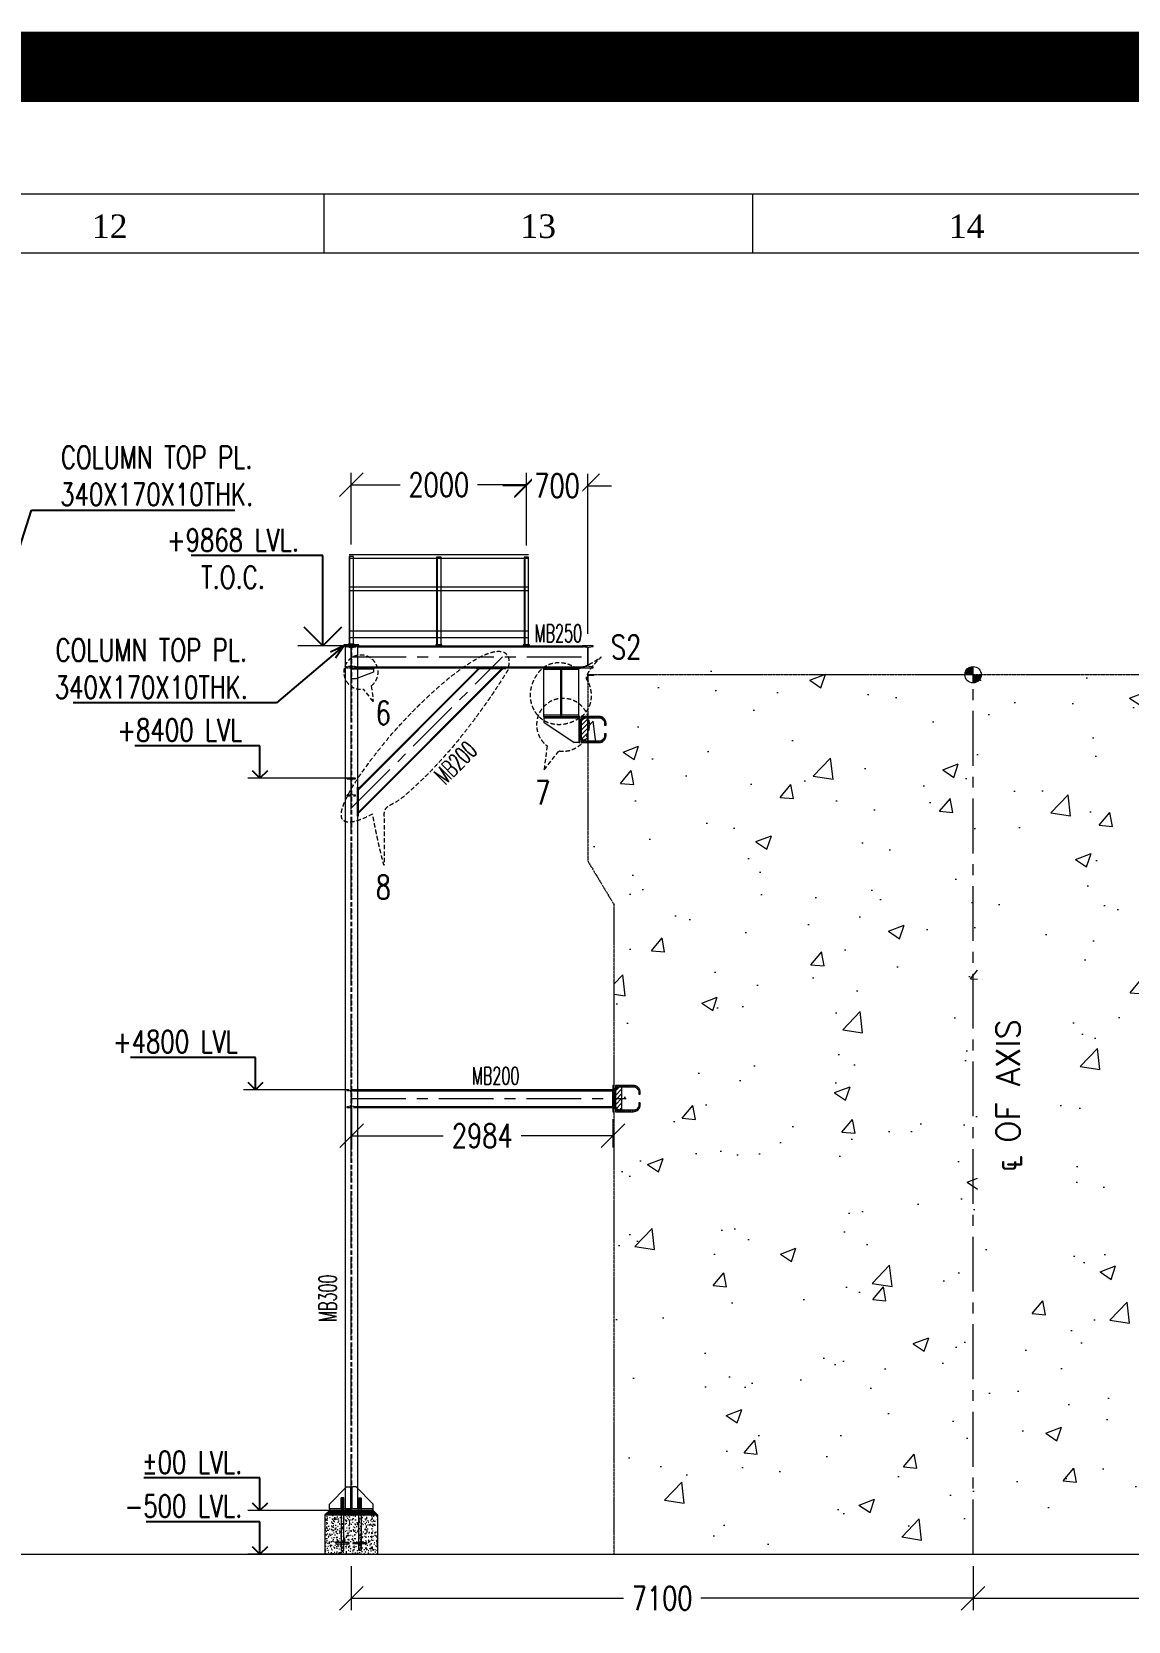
# Model space of a CAD drawing. Header units: millimetres. Extents: x 440906 to 556670, y 99378 to 157816.
# Drawn here: x 531910 to 544430, y 139677 to 157816 of the extents above; entities that cross this region are included whole.
import ezdxf
from ezdxf import colors
from ezdxf.entities.mleader import LeaderData, LeaderLine
from ezdxf.enums import TextEntityAlignment as Align
from ezdxf.math import Vec2, Vec3

# ---------------------------------------------------------------- set-up
doc = ezdxf.new("R2010")
doc.units = ezdxf.units.MM
for name, pattern in [('CENTER', [2, 1.25, -0.25, 0.25, -0.25]), ('HIDDEN', [0.375, 0.25, -0.125]), ('PHANTOM2', [31.75, 15.875, -3.175, 3.175, -3.175, 3.175, -3.175])]:
    doc.linetypes.add(name, pattern=pattern)
doc.layers.get('Defpoints').update_dxf_attribs({"lineweight": 0})
for name, color, linetype, lineweight in [('A2 LAND', 7, 'Continuous', 15), ('Center Line', 2, 'CENTER', 9), ('Construction Line', 3, 'Continuous', 20), ('Dimentions', 1, 'Continuous', 13), ('Hidden Line', 30, 'HIDDEN', 5), ('Text', 1, 'Continuous', 20)]:
    doc.layers.add(name, color=color, linetype=linetype, lineweight=lineweight)
doc.layers.add('Phantom Line', color=250, linetype='PHANTOM2', lineweight=5, transparency=0.4)
doc.styles.add('BOS', font='BOOKOS.TTF')
doc.styles.add('EICS CALIBRI', font='calibri.ttf')
doc.styles.add('romans', font='romans.shx', dxfattribs={"width": 0.75})
doc.styles.get("Standard").update_dxf_attribs({"font": 'simplex.shx'})
doc.dimstyles.new('ASHU', dxfattribs={"dimscale": 135, "dimtxt": 2, "dimasz": 2, "dimexe": 1, "dimexo": 1, "dimtad": 0, "dimdec": 0, "dimtxsty": 'romans', "dimblk": 'OBLIQUE', "dimcen": 2.5, "dimclrd": 256, "dimclre": 256, "dimclrt": 256, "dimadec": 0, "dimazin": 0, "dimtfac": 1, "dimtdec": 0, "dimtmove": 0, "dimatfit": 3, "dimldrblk": 'OPEN', "dimfxl": 1, "dimtfill": 1, "dimlwd": 9, "dimlwe": 5, "dimarcsym": 0})

# ---------------------------------------------------------------- blocks, each defined once
blk = doc.blocks.new('TP')
at = {"layer": 'Construction Line'}
h = blk.add_hatch(dxfattribs=at)
h.set_pattern_fill('ANSI31', color=9, scale=300)
h.set_pattern_definition([(45, (-4894458.462, -634663.41), (-26.5165043, 26.5165043), [])])
h.paths.add_polyline_path([(0, 108), (-75, 108), (-75, -192), (0, -192)])
blk.add_lwpolyline([(0, 108), (-75, 108), (-75, -192), (0, -192)], close=True, dxfattribs=at)
blk = doc.blocks.new('A$C3EDE4CEC')
at = {"layer": 'Defpoints', "true_color": 0x636466}
h = blk.add_hatch(dxfattribs=at)
h.set_pattern_fill('ANSI31', color=251, scale=50, style=0)
h.set_pattern_definition([(45, (-444021.413, 1908.5135), (-4.41941738, 4.41941738), [])])
h.paths.add_polyline_path([(59, 650), (41, 650), (41, 567), (59, 567)])
for points in [[(40, 317), (33, 310), (40, 310)], [(40, 293), (33, 300), (40, 300)], [(60, 317), (67, 310), (60, 310)], [(60, 293), (67, 300), (60, 300)]]:
    blk.add_hatch(color=251, dxfattribs=at).paths.add_polyline_path(points)
at = {"layer": 'Defpoints', "color": 251, "true_color": 0x636466}
for p, q in [((40, 650), (40, 567)), ((41, 567), (41, 650)), ((59, 567), (59, 650)), ((40, 567), (60, 567)), ((33, 310), (40, 317)), ((33, 300), (40, 293)), ((67, 310), (60, 317)), ((67, 300), (60, 293))]:
    blk.add_line(p, q, dxfattribs=at)
for points in [[(40, 250), (60, 250), (60, 650), (40, 650)], [(0, 300), (100, 300), (100, 310), (0, 310)]]:
    blk.add_lwpolyline(points, close=True, dxfattribs=at)
blk = doc.blocks.new('FGGDF')
at = {"layer": 'Construction Line', "true_color": 0x636466}
h = blk.add_hatch(dxfattribs=at)
h.set_pattern_fill('ANSI31', color=251, scale=5, angle=90)
h.set_pattern_definition([(135, (10024.662, -236.742), (-11.22532, -11.22532), [])])
h.paths.add_polyline_path([(38639, 9024), (38639, 8884, 0.414214), (38719, 8804), (38859, 8804, 0.414214), (38939, 8884), (38939, 8904), (38923, 8904), (38923, 8884, -0.414214), (38859, 8820), (38719, 8820, -0.414214), (38655, 8884), (38655, 9024, -0.414214), (38719, 9088), (38859, 9088, -0.414214), (38923, 9024), (38923, 9004), (38939, 9004), (38939, 9024, 0.414214), (38859, 9104), (38719, 9104, 0.414214)])
at = {"layer": 'Construction Line'}
for p, q in [((38227, 9104), (38627, 9104)), ((38227, 9104), (38227, 9038)), ((38227, 9088), (38627, 9088)), ((38627, 9104), (38627, 8804)), ((38227, 9038), (38577, 8804)), ((38627, 8804), (38577, 8804))]:
    blk.add_line(p, q, dxfattribs=at)
at = {"layer": 'Construction Line', "color": 251, "true_color": 0x636466}
blk.add_line((38923, 9004), (38923, 9004), dxfattribs=at)
at = {"layer": 'Construction Line'}
blk.add_lwpolyline([(38639, 8804), (38639, 9104), (38627, 9104), (38627, 8804)], close=True, dxfattribs=at)
at = {"layer": 'Construction Line', "color": 251, "true_color": 0x636466}
blk.add_lwpolyline([(38939, 8904), (38923, 8904), (38923, 8884, -0.414214), (38859, 8820), (38719, 8820, -0.414214), (38655, 8884), (38655, 9024, -0.414214), (38719, 9088), (38859, 9088, -0.414214), (38923, 9024), (38923, 9004), (38939, 9004), (38939, 9024, 0.414214), (38859, 9104), (38719, 9104, 0.414214), (38639, 9024), (38639, 8884, 0.414214), (38719, 8804), (38859, 8804, 0.414214), (38939, 8884)], format="xyb", close=True, dxfattribs=at)
blk = doc.blocks.new('_Open90')
at = {"color": 0, "linetype": 'ByBlock', "lineweight": -2}
for p, q in [((-0.5, 0.5), (0, 0)), ((0, 0), (-1, 0)), ((0, 0), (-0.5, -0.5))]:
    blk.add_line(p, q, dxfattribs=at)
blk = doc.blocks.new('A2-P')
at = {"layer": 'A2 LAND', "color": 0}
for p, q in [((532915.25, 184606.82), (532915.25, 184601.82)), ((532951.53, 184606.82), (532951.53, 184601.82))]:
    blk.add_line(p, q, dxfattribs=at)
for points in [[(532479.87, 184200.96), (533060.38, 184200.96), (533060.38, 184606.82), (532479.87, 184606.82)], [(532484.87, 184205.96), (533055.38, 184205.96), (533055.38, 184601.82), (532484.87, 184601.82)]]:
    blk.add_lwpolyline(points, close=True, dxfattribs=at)
at = {"layer": 'A2 LAND', "color": 0, "style": 'BOS'}
for s, p in [('12', (532897.11, 184604.11)), ('13', (532933.39, 184604.11)), ('14', (532969.67, 184604.11))]:
    blk.add_text(s, height=2, dxfattribs=at).set_placement(p, align=Align.MIDDLE)
at = {"layer": 'A2 LAND', "color": 5, "style": 'EICS CALIBRI'}
for tag, height, p in [('CLIENT', 5, (532972.4, 184277.32)), ('PROJECTNAME', 3.5, (532972.4, 184265.93)), ('PROJECTLOCATION', 3.5, (532972.4, 184256.33)), ('DRAWINGNAME1', 5, (532972.25, 184246.62)), ('CODE', 3.5, (532820.7, 184239.3)), ('DRAWINGNAME2', 5, (532972.49, 184238.83)), ('DRAWINGNO1', 3.5, (532940.8, 184227.64)), ('SHNO', 3.5, (533005.25, 184224.03)), ('RV', 3.5, (533046.81, 184224.15)), ('APPD', 3.5, (532745.59, 184211.36))]:
    blk.add_attdef(tag, text='', height=height, dxfattribs=at).set_placement(p, align=Align.MIDDLE)
for tag, p in [('SCALE', (532745.59, 184255.01)), ('DWN', (532745.59, 184244.1)), ('CKD', (532745.59, 184233.19)), ('PRTANT', (532745.6, 184222.28))]:
    blk.add_attdef(tag, text='', height=3.5, dxfattribs=at).set_placement(p, align=Align.MIDDLE_CENTER)
blk = doc.blocks.new('t5t5')
at = {"layer": 'Construction Line', "ltscale": 20}
blk.add_line((184570, 245610), (184570, 244610), dxfattribs=at)
blk.add_lwpolyline([(184564, 244610), (184614, 244610), (184614, 245610), (184564, 245610)], close=True, dxfattribs=at)
at = {"layer": 'Construction Line'}
blk.add_lwpolyline([(184554, 244600), (184624, 244600), (184624, 244610), (184554, 244610)], close=True, dxfattribs=at)
blk = doc.blocks.new('_Oblique')
at = {"color": 0, "linetype": 'ByBlock', "lineweight": -2}
blk.add_line((-0.5, -0.5), (0.5, 0.5), dxfattribs=at)
blk = doc.blocks.new('*D43')
at = {"layer": 'Defpoints', "color": 0, "transparency": 16777216}
for p in [(537558, 152646), (535558, 151829), (537558, 151819)]:
    blk.add_point(p, dxfattribs=at)
at = {"layer": 'Dimentions', "lineweight": 5, "transparency": 16777216}
for p, q in [((535558, 151964), (535558, 152781)), ((537558, 151954), (537558, 152781))]:
    blk.add_line(p, q, dxfattribs=at)
at = {"layer": 'Dimentions', "lineweight": 9, "transparency": 16777216}
for p, q in [((535558, 152646), (536117, 152646)), ((537558, 152646), (536999, 152646))]:
    blk.add_line(p, q, dxfattribs=at)
at = {"layer": 'Dimentions', "lineweight": 9, "transparency": 16777216, "xscale": 270, "yscale": 270, "zscale": 270, "rotation": 180}
blk.add_blockref('_Oblique', (535558, 152646), dxfattribs=at)
at = {"layer": 'Dimentions', "lineweight": 9, "transparency": 16777216, "xscale": 270, "yscale": 270, "zscale": 270}
blk.add_blockref('_Oblique', (537558, 152646), dxfattribs=at)
at = {"layer": 'Dimentions', "transparency": 16777216, "insert": (536558, 152646), "char_height": 270, "attachment_point": 5, "style": 'romans', "bg_fill": 3, "box_fill_scale": 1.1, "bg_fill_color": 256, "bg_fill_true_color": 13158600, "bg_fill_transparency": 0}
blk.add_mtext('2000', dxfattribs=at)
blk = doc.blocks.new('_Open')
at = {"color": 0, "linetype": 'ByBlock', "lineweight": -2}
for p, q in [((-1, 0.167), (0, 0)), ((-1, -0.167), (0, 0)), ((0, 0), (-1, 0))]:
    blk.add_line(p, q, dxfattribs=at)
blk = doc.blocks.new('*D44')
at = {"layer": 'Defpoints', "color": 0, "transparency": 16777216}
for p in [(537558, 151819), (538259, 150809)]:
    blk.add_point(p, dxfattribs=at)
at = {"layer": 'Dimentions', "lineweight": 5, "transparency": 16777216}
for p, q in [((537558, 151954), (537558, 152771)), ((538259, 150944), (538259, 152771))]:
    blk.add_line(p, q, dxfattribs=at)
at = {"layer": 'Dimentions', "lineweight": 9, "transparency": 16777216}
for p, q in [((537558, 152636), (537288, 152636)), ((537558, 152636), (537564, 152636)), ((538259, 152636), (538253, 152636)), ((538259, 152636), (538529, 152636))]:
    blk.add_line(p, q, dxfattribs=at)
at = {"layer": 'Dimentions', "lineweight": 9, "transparency": 16777216, "xscale": 270, "yscale": 270, "zscale": 270}
blk.add_blockref('_Oblique', (537558, 152636), dxfattribs=at)
at = {"layer": 'Dimentions', "lineweight": 9, "transparency": 16777216, "xscale": 270, "yscale": 270, "zscale": 270, "rotation": 180}
blk.add_blockref('_Oblique', (538259, 152636), dxfattribs=at)
at = {"layer": 'Dimentions', "transparency": 16777216, "insert": (537908, 152636), "char_height": 270, "attachment_point": 5, "style": 'romans', "bg_fill": 3, "box_fill_scale": 1.1, "bg_fill_color": 256, "bg_fill_true_color": 13158600, "bg_fill_transparency": 0}
blk.add_mtext('700', dxfattribs=at)
at = {"layer": 'Defpoints', "color": 0, "transparency": 16777216}
blk.add_point((538259, 152636), dxfattribs=at)
blk = doc.blocks.new('_Open30')
at = {"color": 0, "linetype": 'ByBlock', "lineweight": -2}
for p, q in [((-1, 0.27), (0, 0)), ((0, 0), (-1, -0.27)), ((0, 0), (-1, 0))]:
    blk.add_line(p, q, dxfattribs=at)
blk = doc.blocks.new('*D136')
at = {"layer": 'Defpoints', "color": 0, "transparency": 16777216}
for p in [(535558, 140441), (542658, 140441), (542658, 139939)]:
    blk.add_point(p, dxfattribs=at)
at = {"layer": 'Dimentions', "lineweight": 5, "transparency": 16777216}
for p, q in [((535558, 140306), (535558, 139804)), ((542658, 140306), (542658, 139804))]:
    blk.add_line(p, q, dxfattribs=at)
at = {"layer": 'Dimentions', "lineweight": 9, "transparency": 16777216}
for p, q in [((535558, 139939), (538667, 139939)), ((542658, 139939), (539549, 139939))]:
    blk.add_line(p, q, dxfattribs=at)
at = {"layer": 'Dimentions', "lineweight": 9, "transparency": 16777216, "xscale": 270, "yscale": 270, "zscale": 270, "rotation": 180}
blk.add_blockref('_Oblique', (535558, 139939), dxfattribs=at)
at = {"layer": 'Dimentions', "lineweight": 9, "transparency": 16777216, "xscale": 270, "yscale": 270, "zscale": 270}
blk.add_blockref('_Oblique', (542658, 139939), dxfattribs=at)
at = {"layer": 'Dimentions', "transparency": 16777216, "insert": (539108, 139939), "char_height": 270, "attachment_point": 5, "style": 'romans', "bg_fill": 3, "box_fill_scale": 1.1, "bg_fill_color": 256, "bg_fill_true_color": 13158600, "bg_fill_transparency": 0}
blk.add_mtext('7100', dxfattribs=at)
blk = doc.blocks.new('*D137')
at = {"layer": 'Defpoints', "color": 0, "transparency": 16777216}
for p in [(542658, 140441), (549758, 140441), (549758, 139939)]:
    blk.add_point(p, dxfattribs=at)
at = {"layer": 'Dimentions', "lineweight": 5, "transparency": 16777216}
for p, q in [((542658, 140306), (542658, 139804)), ((549758, 140306), (549758, 139804))]:
    blk.add_line(p, q, dxfattribs=at)
at = {"layer": 'Dimentions', "lineweight": 9, "transparency": 16777216}
for p, q in [((542658, 139939), (545767, 139939)), ((549758, 139939), (546649, 139939))]:
    blk.add_line(p, q, dxfattribs=at)
at = {"layer": 'Dimentions', "lineweight": 9, "transparency": 16777216, "xscale": 270, "yscale": 270, "zscale": 270, "rotation": 180}
blk.add_blockref('_Oblique', (542658, 139939), dxfattribs=at)
at = {"layer": 'Dimentions', "lineweight": 9, "transparency": 16777216, "xscale": 270, "yscale": 270, "zscale": 270}
blk.add_blockref('_Oblique', (549758, 139939), dxfattribs=at)
at = {"layer": 'Dimentions', "transparency": 16777216, "insert": (546208, 139939), "char_height": 270, "attachment_point": 5, "style": 'romans', "bg_fill": 3, "box_fill_scale": 1.1, "bg_fill_color": 256, "bg_fill_true_color": 13158600, "bg_fill_transparency": 0}
blk.add_mtext('7100', dxfattribs=at)
blk = doc.blocks.new('GRGRG')
at = {"layer": 'Construction Line', "true_color": 0x636466}
h = blk.add_hatch(dxfattribs=at)
h.set_pattern_fill('ANSI31', color=251, scale=5, angle=90)
h.set_pattern_definition([(135, (324413.773, 138982.072), (-11.22532, -11.22532), [])])
h.paths.add_polyline_path([(353028, 148243), (353028, 148103, 0.414214), (353108, 148023), (353248, 148023, 0.414214), (353328, 148103), (353328, 148123), (353312, 148123), (353312, 148103, -0.414214), (353248, 148039), (353108, 148039, -0.414214), (353044, 148103), (353044, 148243, -0.414214), (353108, 148307), (353248, 148307, -0.414214), (353312, 148243), (353312, 148223), (353328, 148223), (353328, 148243, 0.414214), (353248, 148323), (353108, 148323, 0.414214)])
at = {"layer": 'Construction Line'}
blk.add_line((353016, 148323), (353016, 148023), dxfattribs=at)
at = {"layer": 'Construction Line', "color": 251, "true_color": 0x636466}
blk.add_line((353312, 148223), (353312, 148223), dxfattribs=at)
at = {"layer": 'Construction Line'}
blk.add_lwpolyline([(353028, 148023), (353028, 148323), (353016, 148323), (353016, 148023)], close=True, dxfattribs=at)
at = {"layer": 'Construction Line', "color": 251, "true_color": 0x636466}
blk.add_lwpolyline([(353328, 148123), (353312, 148123), (353312, 148103, -0.414214), (353248, 148039), (353108, 148039, -0.414214), (353044, 148103), (353044, 148243, -0.414214), (353108, 148307), (353248, 148307, -0.414214), (353312, 148243), (353312, 148223), (353328, 148223), (353328, 148243, 0.414214), (353248, 148323), (353108, 148323, 0.414214), (353028, 148243), (353028, 148103, 0.414214), (353108, 148023), (353248, 148023, 0.414214), (353328, 148103)], format="xyb", close=True, dxfattribs=at)
at = {"layer": 'Construction Line'}
blk.add_blockref('TP', (353119, 148215), dxfattribs=at)
blk = doc.blocks.new('*D149')
at = {"layer": 'Defpoints', "color": 0, "transparency": 16777216}
for p in [(535562, 145641), (538546, 145541), (535562, 145217)]:
    blk.add_point(p, dxfattribs=at)
at = {"layer": 'Dimentions', "lineweight": 5, "transparency": 16777216}
for p, q in [((535562, 145506), (535562, 145082)), ((538546, 145406), (538546, 145082))]:
    blk.add_line(p, q, dxfattribs=at)
at = {"layer": 'Dimentions', "lineweight": 9, "transparency": 16777216}
for p, q in [((535562, 145217), (536608, 145217)), ((538546, 145217), (537500, 145217))]:
    blk.add_line(p, q, dxfattribs=at)
at = {"layer": 'Dimentions', "lineweight": 9, "transparency": 16777216, "xscale": 270, "yscale": 270, "zscale": 270, "rotation": 180}
blk.add_blockref('_Oblique', (535562, 145217), dxfattribs=at)
at = {"layer": 'Dimentions', "lineweight": 9, "transparency": 16777216, "xscale": 270, "yscale": 270, "zscale": 270}
blk.add_blockref('_Oblique', (538546, 145217), dxfattribs=at)
at = {"layer": 'Dimentions', "transparency": 16777216, "insert": (537054, 145217), "char_height": 270, "attachment_point": 5, "style": 'romans', "bg_fill": 3, "box_fill_scale": 1.1, "bg_fill_color": 256, "bg_fill_true_color": 13158600, "bg_fill_transparency": 0}
blk.add_mtext('2984', dxfattribs=at)
blk = doc.blocks.new('A$C41082F57')
at = {"layer": 'Construction Line', "color": 1}
for p, q in [((0, 0), (-75, 0)), ((0, -75), (0, 0)), ((-12, -6), (-69, -6)), ((-6, -69), (-6, -12))]:
    blk.add_line(p, q, dxfattribs=at)
for centre, start, end in [((-69, 0), 180, 270), ((-12, -12), 0, 90), ((0, -69), 180, 270)]:
    blk.add_arc(centre, 6, start, end, dxfattribs=at)
blk = doc.blocks.new('HYHB')
at = {"layer": 'Construction Line'}
h = blk.add_hatch(dxfattribs=at)
h.set_pattern_fill('ANSI31', color=256, scale=20, angle=45, style=0)
h.set_pattern_definition([(90, (-61097.8383, 45555.782), (-2.5, 4e-16), [])])
h.paths.add_polyline_path([(394775, 151141), (394682, 151141), (394682, 151048, 0.414214)])
h.paths.add_polyline_path([(394682, 151235, 0.414214), (394588, 151141), (394682, 151141)])
at = {"layer": 'Phantom Line', "true_color": 0x636466}
h = blk.add_hatch(dxfattribs=at)
h.set_pattern_fill('AR-CONC', color=251, scale=10)
h.set_pattern_definition([(50, (140090.8, -90336), (1821.847, -159.391), [190.5, -2095.5]), (355, (140090.8, -90336), (-352.434, 1910.568), [152.4, -1676.406]), (100.45144, (140242.6, -90349.4), (1469.4125, 1751.1775), [161.9, -1780.902]), (46.1842, (140090.8, -89828), (2710.79, -420.423), [285.75, -3143.25]), (96.6356, (140316.7, -89863), (2374.041, 2474.261), [242.85, -2671.356]), (351.18415, (140090.8, -89828), (2374.041, 2474.261), [228.6, -2514.597]), (21, (140344.8, -89955), (1516.144, -1022.652), [190.5, -2095.5]), (326, (140344.8, -89955), (618.02, 1841.88), [152.4, -1676.4]), (71.45144, (140471.1, -90040.3), (2134.164, 819.228), [161.9, -1780.899]), (37.5, (140090.76, -90336.1), (30.886, 845.5504), [0, -1656.08, 0, -1701.8, 0, -1682.75]), (7.5, (140090.8, -90336.1), (668.1966, 1001.8057), [0, -970.28, 0, -1617.98, 0, -641.35]), (327.5, (139524.34, -90336.1), (1355.906, -57.2874), [0, -635, 0, -1981.2, 0, -2628.9]), (317.5, (139270.3, -90336.1), (1481.292, 254.265), [0, -825.5, 0, -1315.72, 0, -1866.9])])
edge = h.paths.add_edge_path()
edge.add_line((394588, 151216), (390282, 151216))
edge.add_line((390282, 151216), (390282, 149016))
edge.add_line((390282, 149016), (390582, 148516))
edge.add_line((390582, 148516), (390582, 141178))
edge.add_line((390582, 141178), (394682, 141178))
edge.add_line((394682, 141178), (394682, 151123))
edge.add_arc((394682, 151216), 93.3, 180, 270, ccw=False)
edge = h.paths.add_edge_path()
edge.add_line((399082, 151216), (394775, 151216))
edge.add_arc((394682, 151216), 93.3, 270, 360, ccw=False)
edge.add_line((394682, 151123), (394682, 141178))
edge.add_line((394682, 141178), (398782, 141178))
edge.add_line((398782, 141178), (398782, 148516))
edge.add_line((398782, 148516), (399082, 149016))
edge.add_line((399082, 149016), (399082, 151216))
h.paths.add_polyline_path([(394733, 148069), (394733, 144611), (395561, 144611), (395561, 148069)], flags=16)
at = {"layer": 'Construction Line'}
blk.add_line((394682, 151048), (394682, 151235), dxfattribs=at)
blk.add_circle((394682, 151141), 93.3, dxfattribs=at)
at = {"layer": 'Phantom Line', "color": 251, "true_color": 0x636466}
for p, q in [((399082, 151141), (390282, 151141)), ((390282, 151141), (390282, 149016)), ((390282, 149016), (390582, 148516)), ((390582, 141103), (390582, 148516)), ((390582, 141103), (390582, 148516)), ((390582, 141103), (390582, 148016)), ((390582, 141103), (398782, 141103))]:
    blk.add_line(p, q, dxfattribs=at)
at = {"layer": 'Phantom Line', "lineweight": 30, "xscale": -1}
blk.add_blockref('A$C41082F57', (390282, 151141), dxfattribs=at)
blk = doc.blocks.new('VF')
at = {"layer": 'Construction Line'}
for points in [[(537755, 150003), (538155, 150003), (538155, 150559), (537755, 150559)], [(537755, 150559), (537755, 150543), (538155, 150543), (538155, 150559)], [(537949, 150019), (537961, 150019), (537961, 150543), (537949, 150543)], [(537755, 150019), (537755, 150003), (538155, 150003), (538155, 150019)]]:
    blk.add_lwpolyline(points, close=True, dxfattribs=at)

msp = doc.modelspace()

# ---------------------------------------------------------------- hatches: boundary and pattern name
at = {"layer": 'Construction Line', "true_color": 0x636466}
h = msp.add_hatch(dxfattribs=at)
h.set_pattern_fill('JIS_STN_1E', color=251, scale=10)
h.set_pattern_definition([(45, (520365.365, 140440.515), (-7.071068, 7.071068), []), (45, (520372.415, 140440.515), (-7.071068, 7.071068), [10, -5])])
h.paths.add_polyline_path([(535443.2, 140940.5), (535308.2, 140940.5), (535258.2, 140890.5), (535443.2, 140890.5)])
h.paths.add_polyline_path([(535808.2, 140940.5), (535443.2, 140940.5), (535443.2, 140890.5), (535858.2, 140890.5)])
h = msp.add_hatch(dxfattribs=at)
h.set_pattern_fill('AR-CONC', color=251, scale=0.5)
h.set_pattern_definition([(50, (520365.365, 140440.515), (91.09233, -7.96954), [9.525, -104.775]), (355, (520365.365, 140440.52), (-17.6217, 95.5284), [7.62, -83.8203]), (100.45144, (520372.96, 140439.85), (73.4706, 87.5589), [8.095, -89.0451]), (46.1842, (520365.37, 140465.92), (135.5395, -21.0212), [14.2875, -157.1625]), (96.6356, (520376.66, 140464.16), (118.7021, 123.7131), [12.1425, -133.5678]), (351.1842, (520365.37, 140465.92), (118.7021, 123.713), [11.43, -125.7299]), (21, (520378.065, 140459.565), (75.8072, -51.1326), [9.525, -104.775]), (326, (520378.065, 140459.57), (30.901, 92.094), [7.62, -83.82]), (71.45144, (520384.38, 140455.304), (106.7082, 40.9614), [8.095, -89.04497]), (37.5, (520365.365, 140440.515), (1.5443, 42.27752), [0, -82.804, 0, -85.09, 0, -84.1375]), (7.5, (520365.365, 140440.515), (33.40983, 50.09029), [0, -48.514, 0, -80.899, 0, -32.0675]), (327.5, (520337.044, 140440.515), (67.7953, -2.86437), [0, -31.75, 0, -99.06, 0, -131.445]), (317.5, (520324.344, 140440.515), (74.0646, 12.71325), [0, -41.275, 0, -65.786, 0, -93.345])])
h.paths.add_polyline_path([(535858.2, 140890.5), (535258.2, 140890.5), (535258.2, 140440.5), (535858.2, 140440.5)])

# ---------------------------------------------------------------- linework, layer by layer
at = {"layer": 'Center Line', "linetype": 'CENTER', "ltscale": 500}
for p, q in [((535558.2, 140940.5), (535558.2, 150808.5)), ((535558.2, 148955.4), (537286.3, 150683.5)), ((535561.6, 150683.5), (538255.2, 150683.5)), ((542658.2, 140440), (542658.2, 150435.4)), ((535558.2, 145640.9), (538696.2, 145640.9))]:
    msp.add_line(p, q, dxfattribs=at)
at = {"layer": 'Construction Line'}
for p, q in [((537583.2, 151846.6), (535533.2, 151846.6)), ((537583.2, 151804.5), (535533.2, 151804.5)), ((537583.2, 151476.5), (535533.2, 151476.5)), ((537583.2, 151436.5), (535533.2, 151436.5)), ((537583.2, 150976.5), (535533.2, 150976.5)), ((535488.2, 150808.5), (535488.2, 140960.5)), ((537583.2, 150901.5), (535533.2, 150901.5)), ((535628.2, 150808.5), (535628.2, 140960.5)), ((535628.2, 150808.5), (538258.2, 150808.5)), ((535628.2, 150808.5), (538258.2, 150808.5)), ((535628.2, 150798.5), (538207.9, 150798.5)), ((535628.2, 150798.5), (538207.9, 150798.5)), ((535628.2, 150568.5), (538207.9, 150568.5)), ((535628.2, 150558.5), (538258.2, 150558.5)), ((535638.2, 149176.8), (537009.9, 150548.5)), ((535638.2, 149162.7), (537024, 150548.5)), ((535638.2, 148894), (537292.7, 150548.5)), ((535638.2, 148908.1), (537278.6, 150548.5)), ((537019.9, 150558.5), (537019.9, 150558.5)), ((537034, 150558.5), (537034.1, 150558.5)), ((537288.6, 150558.5), (537288.6, 150558.5)), ((537302.8, 150558.5), (537302.8, 150558.5)), ((535628.2, 149281.8), (535628.2, 149281.8)), ((535628.2, 149267.7), (535628.2, 149267.7)), ((535584.6, 145730.9), (538546.2, 145730.9)), ((538546.2, 145740.9), (535608.2, 145740.9)), ((538546.2, 145540.9), (538546.2, 145740.9)), ((535584.6, 145550.9), (538546.2, 145550.9)), ((535608.2, 145540.9), (538546.2, 145540.9)), ((535488.2, 140960.5), (535628.2, 140960.5)), ((535308.2, 140940.5), (535258.2, 140890.5)), ((535258.2, 140890.5), (535258.2, 140440.5)), ((535258.2, 140890.5), (535858.2, 140890.5)), ((535808.2, 140940.5), (535858.2, 140890.5)), ((535858.2, 140890.5), (535858.2, 140440.5)), ((535258.2, 140440.5), (535858.2, 140440.5))]:
    msp.add_line(p, q, dxfattribs=at)
at = {"layer": 'Construction Line', "ltscale": 20}
msp.add_line((535562, 150546), (535812, 150546), dxfattribs=at)
at = {"layer": 'Construction Line'}
for points in [[(535473.2, 150808.5), (535643.2, 150808.5), (535643.2, 150818.5), (535473.2, 150818.5)], [(536989.9, 150548.5), (537322.8, 150548.5), (537322.8, 150558.5), (536989.9, 150558.5)], [(535638.2, 149196.8), (535638.2, 148864), (535628.2, 148864), (535628.2, 149196.8)], [(535503.2, 141210.1), (535553.2, 141210.1), (535553.2, 140960.5), (535308.2, 140960.5), (535308.2, 141010.7)], [(535553.2, 141210.1), (535563.2, 141210.1), (535563.2, 140960.5), (535553.2, 140960.5)], [(535613.2, 141210.1), (535563.2, 141210.1), (535563.2, 140960.5), (535808.2, 140960.5), (535808.2, 141010.7)], [(535308.2, 140940.5), (535808.2, 140940.5), (535808.2, 140960.5), (535308.2, 140960.5)]]:
    msp.add_lwpolyline(points, close=True, dxfattribs=at)
msp.add_lwpolyline([(538196.1, 150558.5), (538321.1, 150558.5), (538321.1, 150561.2, 0.3738847), (538315.5, 150567.7), (538273.3, 150573.6, -0.3738847), (538262.1, 150586.5), (538262.1, 150780.6, -0.3738847), (538273.3, 150793.5), (538315.5, 150799.4, 0.3738847), (538321.1, 150805.8), (538321.1, 150808.5), (538196.1, 150808.5), (538196.1, 150805.8, 0.3738847), (538201.7, 150799.4), (538244, 150793.5, -0.3738847), (538255.2, 150780.6), (538255.2, 150586.5, -0.3738847), (538244, 150573.6), (538201.7, 150567.7, 0.3738847), (538196.1, 150561.2)], format="xyb", close=True, dxfattribs=at)
at = {"layer": 'Construction Line', "ltscale": 20}
msp.add_lwpolyline([(535812, 150558.5), (535812, 150508.5), (535612, 150433.5), (535562, 150433.5), (535562, 150558.5)], close=True, dxfattribs=at)
at = {"layer": 'Hidden Line', "linetype": 'HIDDEN', "ltscale": 200}
for p, q in [((535554.3, 150808.5), (535554.3, 140960.5)), ((535562, 150808.5), (535562, 140960.5))]:
    msp.add_line(p, q, dxfattribs=at)
at = {"layer": 'Hidden Line'}
msp.add_lwpolyline([(535620.7, 150558.5), (535620.7, 150561.2, 0.3738847), (535615.1, 150567.7), (535572.8, 150573.6, -0.3738847), (535561.6, 150586.5), (535561.6, 150780.6, -0.3738847), (535572.8, 150793.5), (535615.1, 150799.4, 0.3738847), (535620.7, 150805.8), (535620.7, 150808.5), (535495.7, 150808.5), (535495.7, 150805.8, 0.3738847), (535501.3, 150799.4), (535543.5, 150793.5, -0.3738847), (535554.7, 150780.6), (535554.7, 150586.5, -0.3738847), (535543.5, 150573.6), (535501.3, 150567.7, 0.3738847), (535495.7, 150561.2), (535495.7, 150558.5)], format="xyb", close=True, dxfattribs=at)
at = {"layer": 'Hidden Line', "linetype": 'HIDDEN', "ltscale": 200}
msp.add_lwpolyline([(535508.2, 149097.4), (535608.2, 149097.4), (535608.2, 149099.3, 0.3738847), (535603.5, 149104.7), (535570.5, 149109.4, -0.3738847), (535561, 149120.3), (535561, 149274.5, -0.3738847), (535570.5, 149285.4), (535603.5, 149290, 0.3738847), (535608.2, 149295.5), (535608.2, 149297.4), (535508.2, 149297.4), (535508.2, 149295.5, 0.3738847), (535512.9, 149290), (535545.9, 149285.4, -0.3738847), (535555.3, 149274.5), (535555.3, 149120.3, -0.3738847), (535545.9, 149109.4), (535512.9, 149104.7, 0.3738847), (535508.2, 149099.3)], format="xyb", close=True, dxfattribs=at)
at = {"layer": 'Hidden Line', "linetype": 'HIDDEN', "ltscale": 200, "elevation": 0}
msp.add_lwpolyline([(535508.2, 145540.9), (535608.2, 145540.9), (535608.2, 145542.8, 0.3738847), (535603.5, 145548.3), (535570.5, 145552.9, -0.3738847), (535561, 145563.8), (535561, 145718, -0.3738847), (535570.5, 145728.9), (535603.5, 145733.6, 0.3738847), (535608.2, 145739), (535608.2, 145740.9), (535508.2, 145740.9), (535508.2, 145739, 0.3738847), (535512.9, 145733.6), (535545.9, 145728.9, -0.3738847), (535555.3, 145718), (535555.3, 145563.8, -0.3738847), (535545.9, 145552.9), (535512.9, 145548.3, 0.3738847), (535508.2, 145542.8)], format="xyb", close=True, dxfattribs=at)
at = {"layer": 'Text'}
for p, q in [((535628.2, 150808.5), (534947.8, 150808.5)), ((535558.2, 149297.4), (534378.2, 149297.4)), ((535508.2, 145740.9), (534328.2, 145740.9)), ((535558.2, 140940.5), (534378.2, 140940.5)), ((535558.2, 140440.5), (534378.2, 140440.5))]:
    msp.add_line(p, q, dxfattribs=at)
at = {"layer": 'Text', "linetype": 'HIDDEN', "ltscale": 200}
for points in [[(535786.8, 150351.5), (535809.8, 150173.6), (535698.3, 150314.2, -8.0334599)], [(537794.4, 149666.6), (537759.1, 149392.7), (537930.7, 149609.1, 8.0334599)]]:
    msp.add_lwpolyline(points, format="xyb", close=True, dxfattribs=at)
msp.add_rational_spline([(538142, 150542.1), (538259.8, 150571.8), (538414.5, 150681.1), (538273.2, 150553.3), (538239.8, 150439), (538414.1, 150172.7), (538187.5, 150002.2), (537898.2, 149782.8), (537688.4, 150014.3), (537475.2, 150244), (537703, 150512.9), (537885.2, 150730.2), (538142, 150542.1)], [1, 1, 1, 1, 1, 0.7419386546, 1, 0.7419386546, 1, 0.7419386546, 1, 0.7419386546, 1], degree=2, knots=[0, 0, 0, 1, 1, 2, 2, 3.4696782, 3.4696782, 4.9393563, 4.9393563, 6.4090345, 6.4090345, 7.8787126, 7.8787126, 7.8787126], dxfattribs=at)

# ---------------------------------------------------------------- block references
at = {"layer": 'A2 LAND', "xscale": 134.8532359434997, "yscale": 134.8532359434997, "zscale": 134.8532359434997}
msp.add_blockref('A2-P', (-71330099.8, -24738863.6), dxfattribs=at)
at = {"layer": 'Construction Line'}
for name, p in [('t5t5', (350969, -93781.2)), ('t5t5', (351969, -93791.2)), ('t5t5', (352969, -93791.2)), ('FGGDF', (499528.3, 140899.5)), ('TP', (538258.2, 149895.3))]:
    msp.add_blockref(name, p, dxfattribs=at)
at = {"layer": 'Construction Line', "color": 4}
msp.add_blockref('VF', (0, 0), dxfattribs=at)
at = {"layer": 'Construction Line', "yscale": 1.5, "zscale": 1.5}
for p, xscale, rotation in [((535382.9, 140110.5), 1.5, 359.9778028784348), ((535732.9, 140110.5), -1.5, 359.9778028779011)]:
    msp.add_blockref('A$C3EDE4CEC', p, dxfattribs=dict(at, xscale=xscale, rotation=rotation))
at = {"layer": 'Dimentions'}
msp.add_blockref('GRGRG', (185530.2, -2531.8), dxfattribs=at)

# ---------------------------------------------------------------- texts
at = {"layer": 'Text', "linetype": 'HIDDEN', "ltscale": 200, "style": 'romans', "width": 0.75}
for s, p in [('6', (535923.6, 150177.9)), ('7', (537745.9, 149266.1)), ('8', (535924.5, 148189.8))]:
    msp.add_text(s, height=270, dxfattribs=at).set_placement(p, align=Align.TOP_CENTER)
at = {"layer": 'Text', "style": 'romans', "width": 0.6}
for s, rotation, p in [('MB200', 45, (536678.8, 149545.5)), ('MB300', 90, (535188.8, 143363.1))]:
    msp.add_text(s, height=200, rotation=rotation, dxfattribs=at).set_placement(p, align=Align.TOP_CENTER)
at = {"layer": 'Text', "linetype": 'CENTER', "ltscale": 2000}
msp.add_text('℄ OF AXIS', height=270, rotation=90, dxfattribs=at).set_placement((542923.6, 145677.1), align=Align.TOP_CENTER)
at = {"layer": 'Text', "style": 'romans', "width": 0.6}
msp.add_text('MB200', height=200, dxfattribs=at).set_placement((537207.8, 146000.5), align=Align.TOP_CENTER)

# ---------------------------------------------------------------- leaders
at = {"layer": 'Text'}
ml = msp.add_multileader_mtext('Standard', dxfattribs=at)
ml.set_content('COLUMN TOP PL.\\P340X170X10THK.', color=256, style='romans')
ml.set_leader_properties(color=256)
ml.set_arrow_properties(name='OPEN30')
ml.build(insert=Vec2(0, 0))
ml.multileader.update_dxf_attribs({"text_left_attachment_type": 5, "text_right_attachment_type": 5, "dogleg_length": 0.36, "arrow_head_size": 170, "scale": 85})
ctx = ml.context
ctx.base_point, ctx.scale, ctx.char_height, ctx.arrow_head_size, ctx.landing_gap_size, ctx.plane_origin = Vec3(531937.5, 152357.3), 85, 255, 170, 170, Vec3(537004.3, 154085.1)
ctx.left_attachment, ctx.right_attachment, ctx.text_align_type = 5, 5, 1
notes = []
notes.append((ctx, [(1, (1, 1, 0), (531906.9, 152357.3), (1, 0), 30.6, [(1, [(531447, 150920.2)], 0, [])])]))
ctx.mtext.insert, ctx.mtext.alignment, ctx.mtext.flow_direction = Vec3(533336.9, 153088.3), 2, 5
ml = msp.add_multileader_mtext('Standard', dxfattribs=at)
ml.set_content('+9868 LVL.\\PT.O.C.', color=256, style='romans')
ml.set_leader_properties(color=256)
ml.set_arrow_properties(name='OPEN90')
ml.build(insert=Vec2(0, 0))
ml.multileader.update_dxf_attribs({"text_right_attachment_type": 6, "dogleg_length": 0.36, "arrow_head_size": 425, "scale": 85})
ctx = ml.context
ctx.base_point, ctx.scale, ctx.char_height, ctx.arrow_head_size, ctx.landing_gap_size, ctx.plane_origin = Vec3(533213.8, 152016.4), 85, 255, 425, 170, Vec3(535628.2, 150873.7)
ctx.right_attachment, ctx.text_align_type = 6, 1
notes.append((ctx, [(0, (1, 1, 0), (535232.8, 151837.9), (-1, 0), 30.6, [(0, [(535232.8, 150808.5)], 0, [])])]))
ctx.mtext.insert, ctx.mtext.alignment, ctx.mtext.flow_direction = Vec3(534208, 152143.9), 2, 5
ml = msp.add_multileader_mtext('Standard', dxfattribs=at)
ml.set_content('COLUMN TOP PL.\\P340X170X10THK.', color=256, style='romans')
ml.set_leader_properties(color=256)
ml.set_arrow_properties(name='OPEN30')
ml.build(insert=Vec2(0, 0))
ml.multileader.update_dxf_attribs({"text_left_attachment_type": 5, "text_right_attachment_type": 5, "dogleg_length": 0.36, "arrow_head_size": 170, "scale": 85})
ctx = ml.context
ctx.base_point, ctx.scale, ctx.char_height, ctx.arrow_head_size, ctx.landing_gap_size, ctx.plane_origin = Vec3(531876.2, 150156.8), 85, 255, 170, 170, Vec3(537015.9, 151937.3)
ctx.left_attachment, ctx.right_attachment, ctx.text_align_type = 5, 5, 1
notes.append((ctx, [(0, (1, 1, 0), (534705.7, 150156.8), (-1, 0), 30.6, [(1, [(535480, 150814.3)], 0, [])])]))
ctx.mtext.insert, ctx.mtext.alignment, ctx.mtext.flow_direction = Vec3(533275.7, 150887.8), 2, 5
ml = msp.add_multileader_mtext('Standard', dxfattribs=at)
ml.set_content('+8400 LVL', color=256, style='romans')
ml.set_leader_properties(color=256)
ml.set_arrow_properties(name='OPEN90')
ml.build(insert=Vec2(0, 0))
ml.multileader.update_dxf_attribs({"text_right_attachment_type": 6, "dogleg_length": 0.36, "arrow_head_size": 170, "scale": 85})
ctx = ml.context
ctx.base_point, ctx.scale, ctx.char_height, ctx.arrow_head_size, ctx.landing_gap_size, ctx.plane_origin = Vec3(532560.3, 149846.8), 85, 255, 170, 170, Vec3(535558.2, 149362.6)
ctx.right_attachment, ctx.text_align_type = 6, 2
notes.append((ctx, [(0, (1, 1, 0), (534515.5, 149668.3), (-1, 0), 30.6, [(0, [(534515.5, 149297.4)], 0, [])])]))
ctx.mtext.insert, ctx.mtext.alignment, ctx.mtext.flow_direction = Vec3(534314.9, 149974.3), 3, 5
ml = msp.add_multileader_mtext('Standard', dxfattribs=at)
ml.set_content('+4800 LVL', color=256, style='romans')
ml.set_leader_properties(color=256)
ml.set_arrow_properties(name='OPEN90')
ml.build(insert=Vec2(0, 0))
ml.multileader.update_dxf_attribs({"text_right_attachment_type": 6, "dogleg_length": 0.36, "arrow_head_size": 170, "scale": 85})
ctx = ml.context
ctx.base_point, ctx.scale, ctx.char_height, ctx.arrow_head_size, ctx.landing_gap_size, ctx.plane_origin = Vec3(532510.3, 146290.3), 85, 255, 170, 170, Vec3(535508.2, 145740.9)
ctx.right_attachment, ctx.text_align_type = 6, 2
notes.append((ctx, [(0, (1, 1, 0), (534465.5, 146111.8), (-1, 0), 30.6, [(0, [(534465.5, 145740.9)], 0, [])])]))
ctx.mtext.insert, ctx.mtext.alignment, ctx.mtext.flow_direction = Vec3(534264.9, 146417.8), 3, 5
ml = msp.add_multileader_mtext('Standard', dxfattribs=at)
ml.set_content('%%P00 LVL.', color=256, style='romans')
ml.set_leader_properties(color=256)
ml.set_arrow_properties(name='OPEN90')
ml.build(insert=Vec2(0, 0))
ml.multileader.update_dxf_attribs({"text_right_attachment_type": 6, "dogleg_length": 0.36, "arrow_head_size": 170, "scale": 85})
ctx = ml.context
ctx.base_point, ctx.scale, ctx.char_height, ctx.arrow_head_size, ctx.landing_gap_size, ctx.plane_origin = Vec3(532860.8, 141489.9), 85, 255, 170, 170, Vec3(535558.2, 141015.6)
ctx.right_attachment, ctx.text_align_type = 6, 2
notes.append((ctx, [(0, (1, 1, 0), (534515.5, 141311.4), (-1, 0), 30.6, [(0, [(534515.5, 140940.5)], 0, [])])]))
ctx.mtext.insert, ctx.mtext.alignment, ctx.mtext.flow_direction = Vec3(534314.9, 141617.4), 3, 5
ml = msp.add_multileader_mtext('Standard', dxfattribs=at)
ml.set_content('-500 LVL.', color=256, style='romans')
ml.set_leader_properties(color=256)
ml.set_arrow_properties(name='OPEN90')
ml.build(insert=Vec2(0, 0))
ml.multileader.update_dxf_attribs({"text_right_attachment_type": 6, "dogleg_length": 0.36, "arrow_head_size": 170, "scale": 85})
ctx = ml.context
ctx.base_point, ctx.scale, ctx.char_height, ctx.arrow_head_size, ctx.landing_gap_size, ctx.plane_origin = Vec3(532678.7, 140989.9), 85, 255, 170, 170, Vec3(535558.2, 140515.6)
ctx.right_attachment, ctx.text_align_type = 6, 2
notes.append((ctx, [(0, (1, 1, 0), (534515.5, 140811.4), (-1, 0), 30.6, [(0, [(534515.5, 140440.5)], 0, [])])]))
ctx.mtext.insert, ctx.mtext.alignment, ctx.mtext.flow_direction = Vec3(534314.9, 141117.4), 3, 5
for ctx, leaders in notes:
    for number, flags, end, landing, length, lines in leaders:
        leader = LeaderData()
        leader.index, (leader.has_last_leader_line, leader.has_dogleg_vector, leader.attachment_direction) = number, flags
        leader.last_leader_point, leader.dogleg_vector, leader.dogleg_length = Vec3(end), Vec3(landing), length
        for number, points, colour, breaks in lines:
            line = LeaderLine()
            line.index, line.vertices, line.color, line.breaks = number, Vec3.list(points), colors.encode_raw_color(colour), breaks
            leader.lines.append(line)
        ctx.leaders.append(leader)

# ---------------------------------------------------------------- next in the draw order: dimensions: what is measured, and where the dimension line sits
at = {"layer": 'Dimentions'}
for base, p1, p2, picture, middle in [((537558.2, 152645.6), (535558.2, 151828.6), (537558.2, 151818.6), '*D43', (536558.2, 152645.6)), ((535562, 145217.4), (538546.2, 145540.9), (535562, 145640.9), '*D149', (537054.1, 145217.4)), ((542658.2, 139938.9), (535558.2, 140440.5), (542658.2, 140440.5), '*D136', (539108.2, 139938.9))]:
    dim = msp.add_linear_dim(base=base, p1=p1, p2=p2, dimstyle='ASHU', dxfattribs=at)
    dim.commit()
    dim.dimension.update_dxf_attribs({"geometry": picture, "text_midpoint": middle})

# ---------------------------------------------------------------- next in the draw order: dimensions: what is measured, and where the dimension line sits
dim = msp.add_linear_dim(base=(538258.6, 152635.6), p1=(537558.2, 151818.6), p2=(538258.6, 150808.5), dimstyle='ASHU', dxfattribs=at)
dim.commit()
dim.dimension.update_dxf_attribs({"geometry": '*D44', "text_midpoint": (537908.4, 152635.6)})
dim = msp.add_linear_dim(base=(549758.2, 139938.9), p1=(542658.2, 140440.5), p2=(549758.2, 140440.5), dimstyle='ASHU', override={"dimtmove": 1}, dxfattribs=at)
dim.commit()
dim.dimension.update_dxf_attribs({"geometry": '*D137', "text_midpoint": (546208.2, 139938.9)})

# ---------------------------------------------------------------- next in the draw order: linework, layer by layer
at = {"layer": 'Dimentions', "color": 3, "const_width": 800}
msp.add_lwpolyline([(475080.3, 157416.4), (556270.3, 157416.4), (556270.3, 99778.1), (475080.3, 99778.1)], close=True, dxfattribs=at)
at = {"layer": 'Phantom Line', "linetype": 'ByBlock', "lineweight": 5}
msp.add_line((477208.1, 140440), (554142.5, 140440), dxfattribs=at)
at = {"layer": 'Text', "linetype": 'HIDDEN', "ltscale": 200}
msp.add_rational_spline([(535802.1, 148889.3), (535857.1, 148584.3), (535933.8, 148297), (535933.8, 148618.4), (535933.8, 148939.9), (536586, 149282.4), (537340.8, 150523.2), (537476.1, 150967.3), (536934.4, 150626.9), (536365.9, 150283.4), (535803.6, 149531.7), (534960.4, 148436.7), (535802.1, 148889.3)], [1, 1, 1, 1, 1, 0.738673945568, 1, 0.738673945568, 1, 0.738673945568, 1, 0.738673945568, 1], degree=2, knots=[0, 0, 0, 1, 1, 2, 2, 3.4793907, 3.4793907, 4.9587814, 4.9587814, 6.4381721, 6.4381721, 7.9175628, 7.9175628, 7.9175628], dxfattribs=at)

# ---------------------------------------------------------------- next in the draw order: block references
at = {"layer": 'Dimentions'}
msp.add_blockref('HYHB', (147976.5, -662.8), dxfattribs=at)

# ---------------------------------------------------------------- next in the draw order: texts
at = {"layer": 'Text', "style": 'romans', "width": 0.6}
msp.add_text('MB250', height=200, dxfattribs=at).set_placement((537923.8, 151051.8), align=Align.TOP_CENTER)
at = {"layer": 'Text', "linetype": 'HIDDEN', "ltscale": 200, "style": 'romans', "width": 0.75}
msp.add_text('S2', height=270, dxfattribs=at).set_placement((538696.7, 150930.5), align=Align.TOP_CENTER)

doc.saveas('drawing.dxf')
